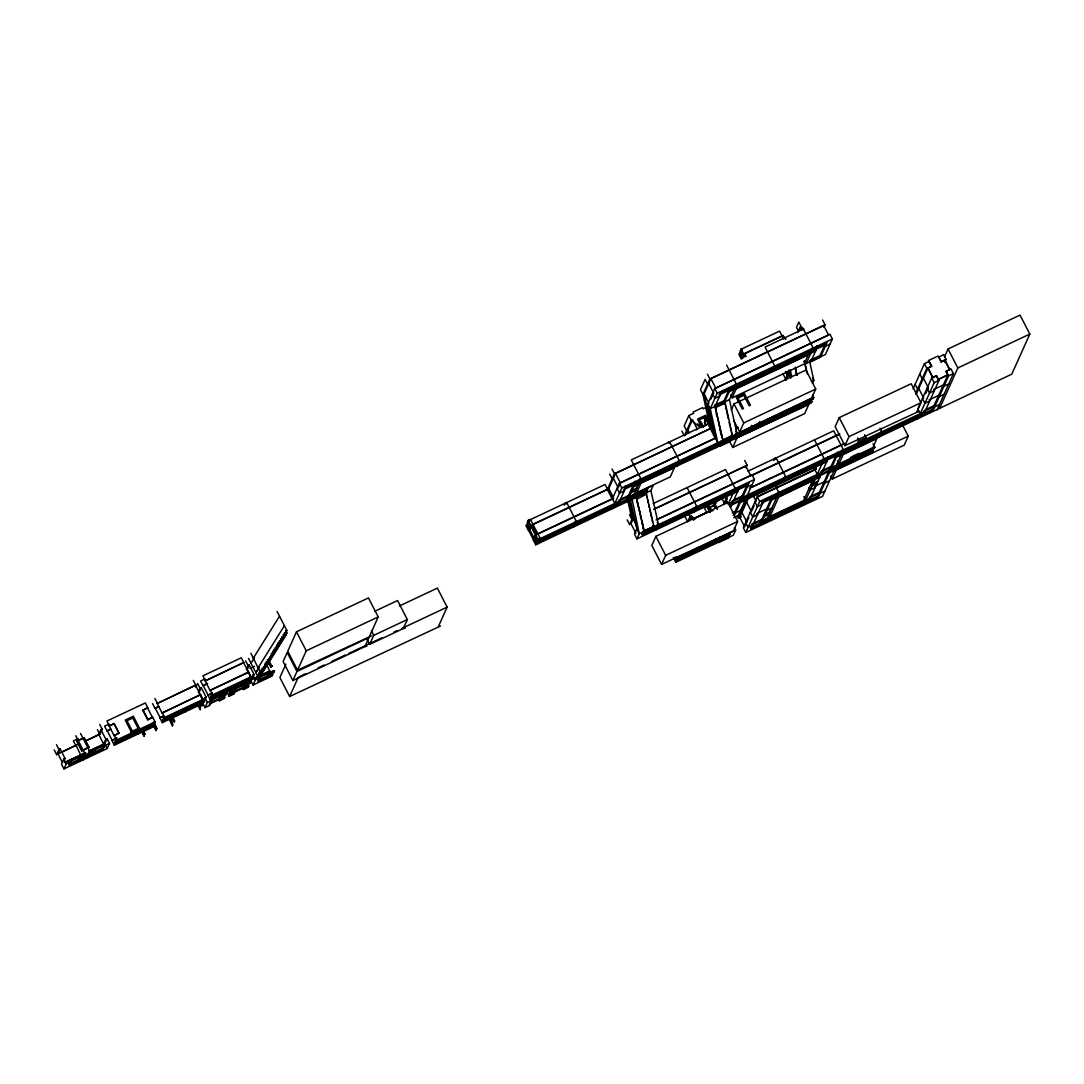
<?xml version="1.0" encoding="UTF-8"?>
<svg xmlns="http://www.w3.org/2000/svg" width="1084" height="1084" viewBox="0 0 1084 1084"><rect width="100%" height="100%" fill="white"/><g stroke="black" fill="none" stroke-linecap="round" stroke-linejoin="round"><path stroke-width="1.5" d="M54.2 749.911L56.639 754.667L58.97 749.491L60.162 748.936L65.04 758.434L63.956 760.86M62.167 761.916L57.98 753.773L60.162 748.936M65.04 758.434L63.848 758.99L61.517 764.166L63.956 768.908L107.153 748.583L109.484 743.421L107.031 738.665L105.839 739.234L103.657 744.071L88.658 751.131M63.956 768.908L66.287 763.746L71.083 761.483L70.474 760.304L80.067 755.778L80.108 758.258L79.498 757.066M76.815 741.348L84.159 737.635L88.902 747.459L81.693 750.846L76.815 741.348L84.159 737.635M62.547 751.889L75.988 745.304L81.937 757.499M70.501 762.784L70.474 760.304M69.349 765.358L102.939 749.545L104.674 745.67L104.064 744.491L102.33 748.366L68.739 764.179L69.349 765.358L71.083 761.483M81.693 750.846L89.037 747.133M80.067 755.778L78.333 759.654L78.942 760.846M75.717 735.711L85.487 754.708L84.904 755.995L84.295 754.816L83.156 759.884M104.105 746.971L103.495 745.778L89.091 752.553L87.953 757.621M85.284 740.928L98.78 734.573L100.961 729.735L102.153 729.166L99.714 724.424M86.544 740.589L99.836 734.342L102.153 729.166M104.064 744.491L94.471 749.003L92.723 752.879L93.332 754.071M80.108 758.258L94.498 751.483L94.471 749.003M109.023 724.112L104.592 726.199L107.031 730.955L110.771 728.936M109.213 726.104L114.159 723.516L119.037 733.014L114.091 735.602L109.213 726.104L114.159 723.516M89.945 750.792L104.714 743.841L107.031 738.665M153.942 722.852L157.004 728.827L153.874 722.066L152.749 727.12L114.348 745.196L111.909 740.453L116.855 737.865M114.348 745.196L115.487 740.128L116.096 741.321L154.484 723.245L155.066 721.958L152.627 717.201L147.681 719.79L142.803 710.291L147.749 707.703L145.31 702.96L106.91 721.036L109.362 725.779M116.096 741.321L116.679 740.02L155.066 721.958M128.861 736.89L129.443 735.602L129.47 738.082M142.803 710.291L147.749 707.703M139.375 730.359L139.958 729.071L133.359 716.253L125.202 720.088L131.801 732.906L131.218 734.207L130.608 733.014M152.587 703.611L155.026 708.367L158.765 706.348M163.643 715.846L159.904 717.865L162.343 722.608L163.481 717.54L164.09 718.733L202.478 700.657L203.06 699.37L200.621 694.614L162.085 713.015L157.207 703.516L195.743 685.115L193.304 680.373M147.681 719.79L152.627 717.201M162.085 713.015L200.621 694.614M164.09 718.733L164.673 717.432L203.06 699.37M172.41 723.678L170.337 718.692M173.575 721.09L171.8 718.624M157.207 703.516L195.743 685.115M195.852 687.324L197.6 683.448L200.039 688.191L198.291 692.066M203.792 702.296L206.109 697.134L201.231 687.635L198.914 692.798L203.792 702.296L202.586 702.866L205.039 707.608L209.835 705.359L212.152 700.183L211.543 698.99L221.15 694.478L221.177 696.958L220.567 695.765M204.998 678.936L200.581 681.023L203.02 685.779L207.586 683.367M246.989 673.056L210.079 690.427L205.188 680.928L243.737 662.527L241.285 657.785L202.898 675.86L205.337 680.603M162.315 720.128L200.716 702.053L201.326 703.245L200.743 704.532L162.343 722.608M201.136 705.318L201.976 705.996L202.559 704.695L200.73 701.145M202.586 702.866L204.917 697.689L206.109 697.134M210.337 700.02L210.31 697.54L248.697 679.465L249.306 680.657L248.724 681.944L210.337 700.02L207.898 695.278L212.478 692.866M210.079 690.427L248.615 672.026L251.054 676.782L250.472 678.069L212.085 696.145L211.475 694.952L210.31 697.54M205.039 707.608L207.356 702.446L212.152 700.183M212.085 696.145L212.667 694.844L251.054 676.782M211.57 701.47L211.543 698.99M209.226 704.166L218.819 699.654L221.15 694.478M218.819 699.654L219.429 700.833L220.011 699.546L224.808 697.283L224.198 696.091L225.364 693.516L225.973 694.695L221.177 696.958M244.564 684.478L245.174 685.671L245.133 683.191L235.54 687.703L233.832 694.058L229.036 696.321L226.732 691.24M224.808 697.283L224.225 698.57L219.429 700.833M225.973 694.695L226.556 693.408L221.759 695.671M229.036 696.321L230.16 691.253L249.361 682.215L249.97 683.408L245.174 685.671M205.188 680.928L243.737 662.527M230.16 691.253L230.77 692.446L231.353 691.145L236.149 688.896L235.54 687.703M230.77 692.446L235.567 690.183L236.149 688.896M246.285 669.478L248.033 665.603L249.225 665.048L254.103 674.546L252.477 678.178M249.225 665.048L247.044 669.885L251.935 679.383M248.561 658.435L258.331 677.432L260.079 674.641M261.38 671.47L259.455 672.365L260.065 673.557L286.257 631.742L286.84 630.441L284.401 625.698L258.06 667.839L250.892 653.273M248.615 672.026L243.588 662.852M244.727 682.771L245.783 682.541L248.222 687.283L243.426 689.546L242.816 688.354L245.133 683.191M243.426 689.546L244.008 688.245L248.805 685.996L248.195 684.803L249.361 682.215M268.561 673.178L269.171 674.37L273.967 672.107L273.358 670.928L272.219 675.982L253.019 685.02L250.58 680.278L252.911 675.102L254.103 674.546M277.084 611.457L284.401 625.698M248.222 687.283L248.805 685.996M249.97 683.408L250.553 682.107L248.724 678.557M258.06 667.839L260.648 672.256L258.331 677.432M253.019 685.02L255.35 679.858L260.146 677.595L259.537 676.402L269.13 671.89L269.171 674.37M259.455 672.365L258.304 674.953L258.913 676.145M259.604 672.866L260.77 670.278L261.989 672.649L260.824 675.237L285.715 635.509L286.867 632.921L285.648 630.549M259.564 678.882L259.537 676.402M257.789 680.291L258.398 681.47L260.146 677.595M268.073 661.511L269.238 658.923M270.553 656.823L269.388 659.411L270.688 657.324M279.862 642.69L281.027 640.102L280.417 638.91M284.523 635.617L285.106 634.33L285.715 635.509M270.756 666.958L272.098 666.064L270.756 666.958L267.965 661.525M269.13 671.89L267.396 675.766L268.005 676.958M267.138 665.495L269.78 671.24L250.58 680.278M273.967 672.107L274.55 670.82L269.74 673.083M369.522 636.308L378.235 616.918L368.465 597.921L296.488 631.809L287.775 651.199L297.531 670.197L371.622 635.82M285.905 664.099L279.875 677.527L289.631 696.524L440.524 626.01M292.883 680.535L296.948 671.484L368.939 637.595L364.874 646.647L292.883 680.535L283.127 661.538L287.192 652.487L296.948 671.484M297.531 670.197L306.244 650.807L378.235 616.918M289.631 696.524L298.344 677.134M366.663 638.544L369.671 644.384L373.736 635.346L407.327 619.533L397.571 600.536L374.657 611.322M369.671 644.384L403.262 628.584L407.327 619.533M438.41 626.498L447.123 607.108L437.367 588.111L399.413 605.97M527.745 523.924L525.957 525.781L528.396 530.537L530.184 528.68L527.136 522.745L528.287 520.157L528.897 521.336L527.705 521.905L530.144 526.661L531.783 525.117L536.661 534.615M527.705 521.905L528.287 520.618L605.075 484.48L607.514 489.223M530.144 526.661L530.726 525.361L608.707 488.654L613.598 498.152L535.604 534.859L535.022 536.16L537.461 540.902L619.045 502.502L626.024 487.001L722.012 441.825L722.825 440.009L715.034 406.446L722.825 440.009M533.423 539.71L528.545 530.212L530.184 528.68M646.687 491.54L646.078 490.347L535.699 542.298L538.057 539.154L536.892 541.743L535.062 538.179L533.287 540.035L535.726 544.778L650.901 490.564L653.232 485.402L629.235 496.689L628.625 495.51L619.018 500.022L619.628 501.214L538.043 539.615L537.461 540.902M535.062 538.179L534.629 539.141L529.751 529.642M535.726 544.778L536.309 543.49L637.08 496.052L636.471 494.86M538.165 540.726L537.962 543.734M539.697 539.846L540.279 538.558L532.962 524.317L530.523 519.561L529.941 520.848L529.331 519.67M564.33 505.239L565.482 502.651L566.092 503.843L566.675 502.542L576.444 521.539L575.861 522.827L575.252 521.648M574.317 523.707L574.113 526.716M710.928 378.695L715.819 388.194L828.596 335.119L823.718 325.62L710.928 378.695L704.112 393.885L711.66 427.977L614.479 473.708L607.365 489.548L612.243 499.046L619.357 483.207L716.551 437.475M608.571 488.979L613.449 498.477L535.455 535.184L530.577 525.686L608.571 488.979L615.536 473.478L711.66 427.977L715.846 436.12M618.788 486.608L620.414 482.976L716.402 437.8M612.514 508.64L612.487 506.16M614.249 504.765L621.809 487.963L813.772 397.611L812.553 395.24M619.818 500.673L628.043 496.797L628.652 497.99L634.465 485.063L720.846 444.399L720.237 443.221M639.804 479.033L638.652 481.621L639.262 482.8L633.449 495.727L632.839 494.534L631.674 497.122L639.262 533.694L636.945 538.856L634.506 534.114L636.823 528.938L630.346 499.724M640.414 480.212L640.996 478.925L631.24 459.928L708.028 423.79L715.196 438.356L707.784 403.953L714.763 388.438L829.938 334.224L832.376 338.98L825.412 354.495L806.211 363.519L803.623 361.46M640.793 483.613L636.714 492.664L670.318 476.852L674.384 467.8L638.679 484.101M737.689 488.952L738.299 490.131L642.324 535.306L644.289 530.916L635.902 496.16L637.636 492.285L638.246 493.464M636.213 497.99L637.08 496.052M636.823 499.182L646.714 494.019L645.495 491.635L646.078 490.347M637.785 504.683L637.026 501.269M639.533 510.984L640.278 514.385M640.807 518.315L640.427 516.607M705.643 407.652L703.245 408.776L702.635 407.584L693.042 412.11L693.652 413.289L688.855 415.551L684.207 425.89L686.646 430.646L687.839 430.077L689.234 432.787M641.796 521.201L642.555 524.615M642.934 526.323L643.069 528.545M822.62 319.983L825.059 324.726L709.885 378.939L702.906 394.454L710.467 428.532M685.671 434.928L692.486 419.738L697.378 429.237L696.172 429.806M677.27 463.031L677.066 466.025M710.982 398.953L713.638 393.045L708.76 383.546L707.554 384.115L705.115 379.359L700.467 389.698L702.906 394.454L704.112 393.885L708.299 402.028M652.473 527.014L653.083 528.206L653.896 526.39L646.105 492.827L647.853 488.952L628.652 497.99M832.376 338.98L717.201 393.194L710.237 408.695L717.784 442.787L717.201 444.074M656.132 529.819L657.27 524.764L657.88 525.943L658.462 524.656L650.901 490.564M705.887 425.213L704.492 422.489L705.969 419.223M713.638 393.045L712.432 393.614L714.884 398.356L719.681 396.107L719.654 393.627L825.236 343.926L825.845 345.118M733.57 530.51L737.635 521.458L727.879 502.461L655.888 536.35L651.823 545.401L661.579 564.398L735.684 530.022L734.464 527.651M714.803 406.961L721.416 392.218L826.997 342.53L820.385 357.259L810.778 361.785L810.398 360.078M740.67 352.503L738.881 354.36L741.321 359.116L743.109 357.259L740.06 351.311L741.212 348.736L741.822 349.915L740.629 350.484L743.068 355.24L744.708 353.696L746.104 356.419M740.629 350.484L741.212 349.197L779.599 331.121L782.038 335.877L785.927 338.967M743.068 355.24L743.651 353.94L783.244 335.308M716.687 415.484L716.307 413.776M742.676 358.221L743.109 357.259M714.424 405.253L724.017 400.741L729.247 389.102L729.857 390.294L724.397 402.435M717.676 418.37L717.825 420.592M725.006 403.627L724.017 400.741M718.814 423.478L718.949 425.7M728.949 440.172L732.703 447.489L804.694 413.6L808.759 404.549L734.654 438.925L734.627 436.446L735.792 433.857L736.402 435.036L736.984 433.749L729.424 399.671L734.654 388.031L734.044 386.839M732.12 397.882L736.185 388.844L808.176 354.956L804.111 364.007L732.12 397.882L730.616 394.969M719.939 428.6L720.088 430.822M661.579 564.398L665.644 555.347L737.635 521.458M731.266 409.955L733.976 403.925L805.968 370.05L815.724 389.048L811.659 398.085L736.984 433.749L735.765 431.378M715.467 447.949L715.44 445.47M748.583 381.026L749.166 379.725L749.193 382.205L748.583 381.026L749.776 380.457M687.093 487.583L696.849 506.58L696.267 507.881L695.657 506.689M720.846 444.399L720.033 446.215L729.627 441.689L730.44 439.887L812.024 401.487L811.415 400.294L624.248 488.396M688.774 514.209L689.993 516.58L687.663 521.756L685.223 517M689.004 520.862L691.186 516.011L695.074 519.114M694.532 511.756L694.505 509.277M675.711 556.878L676.931 559.263L678.096 556.675L675.738 559.818L728.529 534.981L729.139 536.16M719.424 445.023L720.264 445.7L719.654 444.508L729.247 439.996L729.857 441.174L729.017 440.511L730.995 436.107L731.605 437.299L732.418 435.497L725.237 403.113L715.643 407.625L716.158 411.554M673.327 557.555L675.766 562.298L676.348 561.011L723.597 538.721M676.904 557.244L677.514 558.423L678.096 557.135L735.684 530.022L733.353 535.198L675.766 562.298M782.038 335.877L783.285 338.913M732.703 447.489L736.768 438.437M815.724 389.048L743.746 422.923L739.667 431.974L733.665 420.28M709.925 512.502L707.987 508.111L715.183 504.724L717.269 508.789M693.57 518.965L707.012 512.393M707.96 505.171L709.18 507.542L707.838 508.437M772.472 371.256L772.445 368.777M774.206 367.381L774.789 366.08L765.033 347.083L803.42 329.021L813.19 348.018L812.607 349.305L811.997 348.113L810.832 350.701L811.442 351.893L806.211 363.519L804.992 361.148M715.968 500.849L713.841 505.605L715.237 508.328M711.443 506.743L715.034 505.049L717.174 500.293M751.524 427.923L751.497 425.443M797.716 332.571L800.033 327.395L801.239 326.84L803.827 328.899M800.073 329.414L801.239 326.84L798.8 322.083L796.469 327.26L798.298 330.823M757.323 426.771L757.906 425.484L757.933 427.963M723.516 504.439L727.161 496.323M725.291 502.583L727.039 498.708L725.643 495.998M727.039 498.708L725.833 499.277L728.272 504.019L733.502 492.393L732.892 491.201M734.667 489.805L735.25 488.518L725.481 469.521L653.124 503.572M785.277 379.563L787.269 375.132L786.55 371.88M745.955 467.814L747.12 465.226L744.681 460.483M785.819 380.47L788.474 374.563L787.756 371.311M738.299 490.131L730.751 506.933L730.142 505.754M714.166 544.236L714.126 541.756L715.291 539.168L715.901 540.36L716.483 539.06M718.353 540.781L718.936 539.493L719.546 540.686L718.733 542.488L718.353 540.781L727.947 536.268L728.556 537.461L727.716 536.783L729.695 532.393L730.304 533.585L728.326 537.976L718.733 542.488M795.615 370.078L796.374 373.479M773.055 420.849L773.028 418.37M774.803 416.974L775.372 415.673M733.353 515.442L747.296 484.426L747.906 485.618M826.699 459.277L827.322 460.47L740.928 501.12L735.128 514.046L734.518 512.867M731.89 501.865L741.483 497.353L742.093 498.545L749.058 483.03L653.083 528.206M746.89 496.282L754.437 479.48L751.998 474.724L656.023 519.9M823.894 327.314L825.059 324.726M737.215 515.862L738.434 518.233L747.404 498.288M748.597 497.732L739.776 517.353L744.667 526.851L746.293 523.206M810.778 361.785L816.238 349.631L815.629 348.452M820.385 357.259L819.775 356.08L825.236 343.926M814.653 466.337L816.049 469.047L757.255 496.716L743.312 527.732L745.751 532.488L822.539 496.337L834.748 469.196L834.138 468.017M773.746 460.619L774.911 458.031L775.521 459.209L776.103 457.922L785.859 476.919L785.29 478.207L784.681 477.028L783.515 479.602L783.542 482.082M824.87 491.174L820.073 493.437L819.463 492.244L809.856 496.757L810.466 497.949L762.486 520.537L761.862 519.344L752.269 523.87L752.879 525.049L748.082 527.312L745.643 522.569L746.835 522L748.827 517.569M752.147 510.185L754.139 505.754M812.472 383.289L813.799 380.335L809.477 360.864M745.751 532.488L759.694 501.458L822.092 472.096L821.482 470.917L821.509 473.396L763.922 500.496L751.144 528.938L750.534 527.745L817.715 496.12L836.306 454.765L836.916 455.944L831.103 468.871L830.493 467.692L820.9 472.204M752.296 526.35L752.269 523.87M761.564 503.193L762.147 501.892L872.525 449.941L873.135 451.134L872.552 452.421L829.368 472.746L828.759 471.567L819.152 476.079L819.761 477.272L771.767 499.859L771.158 498.667L761.564 503.193L762.174 504.372L757.377 506.634L754.938 501.878L756.131 501.323L753.339 495.889M812.024 401.487L811.442 402.774L633.883 486.35L633.273 485.171L625.034 489.033M731.605 437.299L813.19 398.898L813.772 397.611M751.686 525.157L761.293 520.645L761.903 521.824L772.35 498.559L820.344 475.971L819.734 474.792L819.152 476.079M764.952 523.45L764.925 520.97M768.461 513.586L769.965 516.499L778.678 497.109L814.965 479.521M816.835 465.172L814.707 469.928L813.312 467.218M916.915 411.784L920.98 402.733L911.21 383.736L839.233 417.625L835.168 426.662L844.924 445.659L919.029 411.297M812.282 481.31L803.556 500.686L769.965 516.499M812.526 482.407L811.537 484.602L812.146 485.795L816.943 483.532L816.333 482.353M803.352 505.374L803.325 502.895M805.087 501.499L815.547 478.234L814.938 477.041M816.713 475.646L822.512 462.719L821.902 461.54M761.903 521.824L809.884 499.236L820.344 475.971M821.509 473.396L827.322 460.47M751.144 528.938L818.325 497.312L829.938 471.459L873.135 451.134M844.924 445.659L848.989 436.622L920.98 402.733M835.899 466.621L841.712 453.695L841.103 452.502L842.268 449.914L842.878 451.107L843.46 449.819L833.691 430.822L748.041 471.133M838.257 463.925L837.675 465.212L837.065 464.033M830.696 476.133L832.2 479.06L836.265 470.009L908.256 436.134L902.999 425.904M848.664 462.191L849.246 460.903L849.273 463.383L848.664 462.191L849.87 461.621M851.021 459.494L850.994 457.014M857.986 443.993L857.959 441.513L866.116 437.665M856.834 458.356L857.403 457.055L857.444 459.535M866.157 440.145L866.726 438.857L864.625 434.765M871.333 450.51L872.484 447.922M879.734 433.912L879.531 436.906M873.054 443.695L874.883 447.258L874.3 448.546L831.103 468.871M913.135 388.763L924.422 363.655L929.218 361.392L931.657 366.148L927.918 368.167L932.796 377.666L936.535 375.647L938.988 380.389L924.462 412.706L742.093 498.545M915.574 393.519L926.861 368.411L931.657 366.148M916.115 394.427L928.067 367.842L932.796 377.666M938.676 357.205L943.622 354.617L946.061 359.373L944.733 362.327M917.66 409.251L931.739 377.909L936.535 375.647M925.641 393.587L928.297 387.679L923.419 378.181L922.213 378.75L919.774 373.994M931.522 366.473L928.46 360.538L938.066 356.013L941.115 361.948L946.061 359.373M908.256 436.134L904.191 445.172L832.2 479.06M944.584 356.677L948.053 348.967L1020.044 315.092L1029.8 334.089L1011.792 374.156L836.333 457.245L835.723 456.052L826.13 460.578M917.918 418.844L917.891 416.364M919.666 414.969L934.178 382.652L938.988 380.389M941.115 361.948L944.855 359.929L949.733 369.427L945.993 371.446L947.822 375.01L938.229 379.536L936.4 375.972M924.462 412.706L924.435 410.226L925.045 411.419L742.676 497.244L742.066 496.066L733.841 499.927M938.229 379.536L947.972 374.685L932.281 409.589L730.724 504.453M945.993 371.446L950.939 368.872L953.378 373.614L937.118 409.806M836.916 455.944L932.904 410.768L948.581 375.877L953.378 373.614M1029.8 334.089L957.809 367.964L939.801 408.031L938.31 405.104M253.182 658.34L279.523 616.2M251 663.191L254.496 657.609M256.027 672.365L259.523 666.782M255.892 672.69L258.507 668.503M260.648 672.256L286.84 630.441M262.843 669.871L261.529 671.958L262.694 669.37L262.084 668.191M264.144 667.771L265.458 665.684M275.932 648.964L274.618 651.05L275.783 648.462L275.173 647.284M261.827 671.863L265.309 666.281M836.482 465.321L872.769 447.733L876.834 438.695L843.244 454.494L839.179 463.546L837.675 460.619M783.095 335.633L743.502 354.265L744.898 356.975M719.071 394.915L728.665 390.403L729.275 391.581L815.656 350.931M729.857 390.294L816.238 349.631M830.059 344.143L825.263 346.406L824.653 345.227L815.046 349.739L816.794 345.864L817.404 347.043M708.99 403.383L707.784 403.953L710.237 408.695L729.424 399.671M811.117 359.739L820.005 355.566L820.615 356.744L819.775 356.08M692.486 419.738L691.294 420.307L684.316 435.809L681.877 431.066M704.492 422.489L705.698 421.933M703.665 426.459L706.619 425.063M811.388 381.473L813.799 380.335L812.566 377.964M283.032 634.736L286.867 632.921L261.989 672.649L260.065 673.557M735.738 428.437L738.136 427.313M735.602 428.763L738.001 427.624M78.197 738.624L73.4 740.887L75.839 745.629M722.771 439.982L732.418 435.497L731.808 434.305M57.98 753.773L78.387 744.18M56.639 754.667L59.593 753.272M107.031 730.955L110.636 729.261M155.026 708.367L158.616 706.673M203.02 685.779L205.974 684.383M200.039 688.191L201.231 687.635M722.161 443.735L724.911 442.448M250.052 668.476L254.55 666.362M535.022 536.16L536.228 535.591M264.699 664.004L266.623 663.096L266.014 661.918M114.091 735.602L118.888 733.34L114.01 723.841M64.362 762.567L85.663 752.553M65.948 762.079L85.514 752.865M111.909 740.453L116.706 738.19M159.904 717.865L163.508 716.172M207.898 695.278L212.328 693.191M131.191 731.727L139.348 727.879M69.891 761.591L84.295 754.816M80.69 756.971L95.08 750.196M104.674 745.67L109.484 743.421M635.902 496.16L645.495 491.635M114.321 742.716L152.722 724.64M114.931 743.909L153.332 725.833M162.925 721.321L201.326 703.245M210.919 698.733L249.306 680.657M254.93 677.974L269.93 670.915M226.583 691.565L227.789 691.009M210.96 700.291L225.364 693.516M258.954 677.703L273.358 670.928M245.756 684.37L250.553 682.107M211.177 702.229L224.198 696.091M228.995 693.841L248.195 684.803M259.171 679.641L272.192 673.503M242.816 688.354L233.223 692.866L233.832 694.058M229.605 695.02L234.415 692.771M258.398 681.47L272.802 674.695M654.086 509.019L747.12 465.226M653.95 509.344L745.778 466.12L750.656 475.619M299.862 676.416L305.945 673.557M318.086 667.839L324.157 664.98M331.745 661.416L345.417 654.98M348.452 653.557L381.839 637.839M393.993 632.121L397.029 630.685M401.581 628.544L447.123 607.108M928.297 387.679L927.091 388.248L929.53 392.991L934.34 390.728L933.731 389.549L943.324 385.023L943.934 386.216L948.73 383.953M657.351 519.534L692.784 502.854M694.261 502.163L839.734 433.871M751.822 475.51L839.585 434.196M642.866 531.539L651.105 527.664M754.437 479.48L639.262 533.694L636.823 528.938M641.714 534.127L747.296 484.426M929.083 399.888L938.676 395.375L939.286 396.554L944.083 394.291M636.945 538.856L737.716 491.431L737.106 490.239L746.713 485.727L747.323 486.906L752.12 484.643M929.693 401.08L924.896 403.329L922.443 398.587L923.649 398.018L918.771 388.519L917.565 389.088L915.126 384.332M709.221 505.713L704.424 507.962L706.863 512.718M749.464 488.152L844.612 443.37M752.269 487.082L844.463 443.695M695.007 518.044L709.41 511.269M925.804 409.576L934.029 405.714L934.638 406.893L939.435 404.644M923.853 411.513L933.446 407.001L934.056 408.194M728.272 504.019L733.069 501.77L732.459 500.578M731.51 505.103L739.735 501.228L740.345 502.42L826.74 461.757M732.35 512.854L735.087 511.567L735.697 512.759L740.507 510.496M822.2 470.578L831.076 466.391L831.685 467.583L874.883 447.258M852.187 456.459L857.945 453.749M733.746 517.759L738.177 515.672L745.724 498.87L745.114 497.678M738.434 518.233L741.388 516.851M817.932 481.337L813.135 483.599L811.035 479.507M815.873 485.781L824.111 481.906L824.721 483.085L829.517 480.835M771.93 507.935L767.12 510.198L766.51 509.006L756.917 513.531L757.526 514.71L752.73 516.973L750.291 512.217L751.483 511.662L746.605 502.163L745.413 502.732L744.18 500.347M677.514 558.423L730.304 533.585M810.656 497.407L818.881 493.532L819.49 494.724M734.071 389.319L736.185 388.844M834.165 470.497L836.265 470.009M403.262 628.584L405.375 628.097M364.874 646.647L366.975 646.172M803.921 330.498L800.033 327.395L801.428 330.119M697.676 423.858L701.565 426.961M700.359 427.516L691.294 420.307L688.855 415.551M709.18 507.542L713.069 510.645M711.876 511.201L707.987 508.111L710.074 512.176M689.993 516.58L693.882 519.67M948.053 348.967L957.809 367.964M944.72 360.254L949.598 369.752M938.812 356.88L941.264 361.636M946.142 371.121L948.581 375.877M924.422 363.655L926.861 368.411M931.739 377.909L934.178 382.652M932.281 409.589L932.904 410.768M922.687 414.102L923.297 415.294M917.796 408.925L920.248 413.668M880.018 428.18L881.848 431.744L881.265 433.031L880.655 431.852M857.634 437.963L859.165 440.944M859.151 453.18L859.178 455.659L858.569 454.467M839.233 417.625L848.989 436.622M783.935 336.663L785.331 339.373M812.58 397.72L813.19 398.898M837.471 452.177L838.081 453.369M835.29 465.429L836.509 467.8L835.94 469.101L834.707 466.716M789.87 377.273L788.474 374.563L787.269 375.132L785.439 371.568M827.864 456.689L828.474 457.882M782.892 373.614L785.9 379.454M814.49 439.847L824.26 458.844L823.677 460.144L823.068 458.952M829.328 470.266L829.938 471.459M814.504 466.648L815.9 469.372L758.312 496.472L756.917 493.762M814.843 469.602L817.295 474.358M814.504 486.418L815.114 487.61L810.317 489.873L809.098 487.488M817.715 496.12L818.325 497.312M741.212 349.197L743.651 353.94M739.464 353.072L741.903 357.815M809.274 498.057L809.884 499.236M808.122 500.632L808.732 501.824M803.84 496.648L805.669 500.212M759.654 421.608L759.681 424.088L759.071 422.896M726.632 365.159L736.402 384.156L735.819 385.443L735.209 384.264M733.976 403.925L743.746 422.923M774.911 485.293L778.895 492.434L778.312 493.721L777.702 492.529M776.537 495.117L777.147 496.309L766.7 519.575L766.09 518.382M719.654 393.627L720.264 394.806M772.35 498.559L771.74 497.38L760.128 523.22L760.738 524.412M707.432 374.197L709.885 378.939M714.763 388.438L717.201 393.194M731.578 434.819L732.188 436.012L731.429 432.597M769.491 510.821L770.101 512.014L765.29 514.263L764.681 513.084M768.502 513.017L769.112 514.209L764.315 516.458L763.705 515.279M729.83 438.695L730.44 439.887M762.147 501.892L762.757 503.084M757.255 496.716L759.694 501.458M720.467 432.516L721.456 435.416M721.402 440.632L722.012 441.825M708.692 421.107L705.698 415.294L697.54 419.129L701.28 426.405M711.524 428.302L715.697 436.432M708.177 423.017L705.115 417.042L699.356 419.752L703.191 427.218M715.345 438.031L717.784 442.787M703.394 416.852L705.847 421.608M704.641 422.177L706.036 424.887M701.077 422.028L703.516 426.771M740.318 499.941L740.928 501.12M746.835 522L741.957 512.502L740.765 513.071L739.545 510.686M721.917 498.45L724.708 503.884M715.034 505.049L717.134 509.114M712.757 502.908L713.99 505.293M727.716 536.783L728.326 537.976M720.088 536.905L720.697 538.098M668.435 441.96L669.045 443.153L669.627 441.852L679.397 460.849L678.814 462.15L678.205 460.957M691.186 516.011L693.286 520.09M657.243 522.285L658.462 524.656M674.519 557.447L676.348 561.011M635.617 482.475L635.007 481.282L626.877 499.385L627.487 500.578M636.24 486.973L636.85 488.166L632.053 490.429L631.444 489.236M633.855 483.871L634.465 485.063M635.251 489.182L635.861 490.361L631.064 492.624L630.454 491.431M636.267 497.868L636.972 499.48M655.888 536.35L665.644 555.347M651.918 530.794L651.308 529.602L653.056 525.726L653.666 526.919L653.286 525.212L653.896 526.39L644.289 530.916L643.679 529.724M638.164 506.391L639.154 509.277M625.414 485.808L626.024 487.001M615.536 473.478L620.414 482.976M623.666 489.683L624.276 490.876L619.479 493.125L617.04 488.383L618.246 487.814L613.354 478.315L612.162 478.884L609.723 474.128M612.04 468.966L614.479 473.708M619.357 483.207L621.809 487.963M643.449 530.239L644.059 531.431L636.511 497.339M636.633 525.659L633.137 518.884L629.181 501.025M629.506 514.697L631.945 519.439L629.614 524.615L627.175 519.859M635.847 533.22L630.969 523.721L633.137 518.884L631.945 519.439L627.622 499.968M618.436 501.323L619.045 502.502M617.284 503.897L617.894 505.09M612.392 498.721L614.831 503.464M528.287 520.618L530.726 525.361M535.604 534.859L538.043 539.615M526.539 524.493L528.978 529.236M533.87 538.734L536.309 543.49M371.487 630.956L373.736 635.346M296.488 631.809L306.244 650.807M284.347 632.649L284.957 633.828M281.718 636.823L282.328 638.015M279.103 641.01L279.713 642.189L277.789 643.097L278.398 644.289L276.488 645.183L277.097 646.376M273.859 649.37L274.482 650.563L272.558 651.457L273.168 652.649L271.244 653.557L271.854 654.736M269.171 660.969L271.962 666.389M267.314 659.817L267.924 661.01M268.114 661.213L270.905 666.633M245.58 660.861L248.033 665.603M252.911 675.102L255.35 679.858M249.862 676.89L250.472 678.069M243.399 687.066L244.008 688.245M234.957 688.99L235.567 690.183M219.402 698.353L220.011 699.546M210.215 690.101L212.667 694.844M203.155 685.454L208.047 694.952M209.808 702.879L210.418 704.058M204.917 697.689L207.356 702.446M195.594 685.44L200.472 694.939M201.868 699.478L202.478 700.657M199.781 702.093L201.285 705.006M198.9 703.895L200.432 706.876L200.228 709.871L197.789 705.128M198.792 704.288L200.296 707.202M172.925 717.432L174.768 720.995L174.185 722.283L171.99 718.38M169.51 717.676L173.02 724.871L172.437 726.158L168.752 718.38M154.904 698.448L157.343 703.191M162.234 712.689L164.673 717.432M155.175 708.042L160.053 717.54M147.6 708.028L152.478 717.527M152.478 722.92L156.164 730.697L152.424 723.434M142.952 709.966L147.831 719.464M143.711 731.253L145.053 734.478L143.522 731.497M142.058 731.551L144.213 736.348L141.218 730.535M138.142 728.448L132.776 718.001L127.018 720.711L132.383 731.158M137.6 731.768L137.627 734.247L137.018 733.055M114.24 735.277L116.679 740.02M107.18 730.63L112.059 740.128M100.961 729.735L105.839 739.234M97.397 729.586L99.836 734.342M104.714 743.841L107.153 748.583M98.78 734.573L103.657 744.071M102.33 748.366L102.939 749.545M93.888 750.291L94.498 751.483M84.01 737.96L88.902 747.459M80.514 733.448L90.284 752.445L89.701 753.746L89.091 752.553M76.964 741.022L81.842 750.521M56.517 744.749L58.97 749.491M63.848 758.99L66.287 763.746M804.558 361.026L807.431 373.98M804.843 363.845L805.588 367.259M805.968 368.966L806.726 372.368M795.317 367.164L797.119 375.267M795.236 368.37L796.754 375.186M790.277 369.901L791.713 376.392M788.922 370.01L790.71 378.126M724.627 401.92L725.386 405.335M725.765 407.042L726.524 410.443M726.89 412.15L727.649 415.551M728.028 417.259L728.407 418.966M729.166 422.381L729.911 425.782M730.291 427.489L731.05 430.89M646.863 496.242L647.243 497.935M647.622 499.643L648.367 503.057M648.747 504.765L649.506 508.166M649.885 509.873L650.644 513.274M651.01 514.981L651.769 518.396M652.148 520.103L652.527 521.797M177.437 713.015L177.464 715.494L177.437 713.015M185.594 709.18L185.621 711.66L185.594 709.18M757.323 375.891L757.35 378.37L757.323 375.891M749.749 429.318L749.776 431.798L749.749 429.318M744.451 393.6L736.293 397.449L742.269 409.088L743.461 408.519L738.096 398.072L743.854 395.362L749.22 405.809L750.426 405.24L744.451 393.6"/></g></svg>
